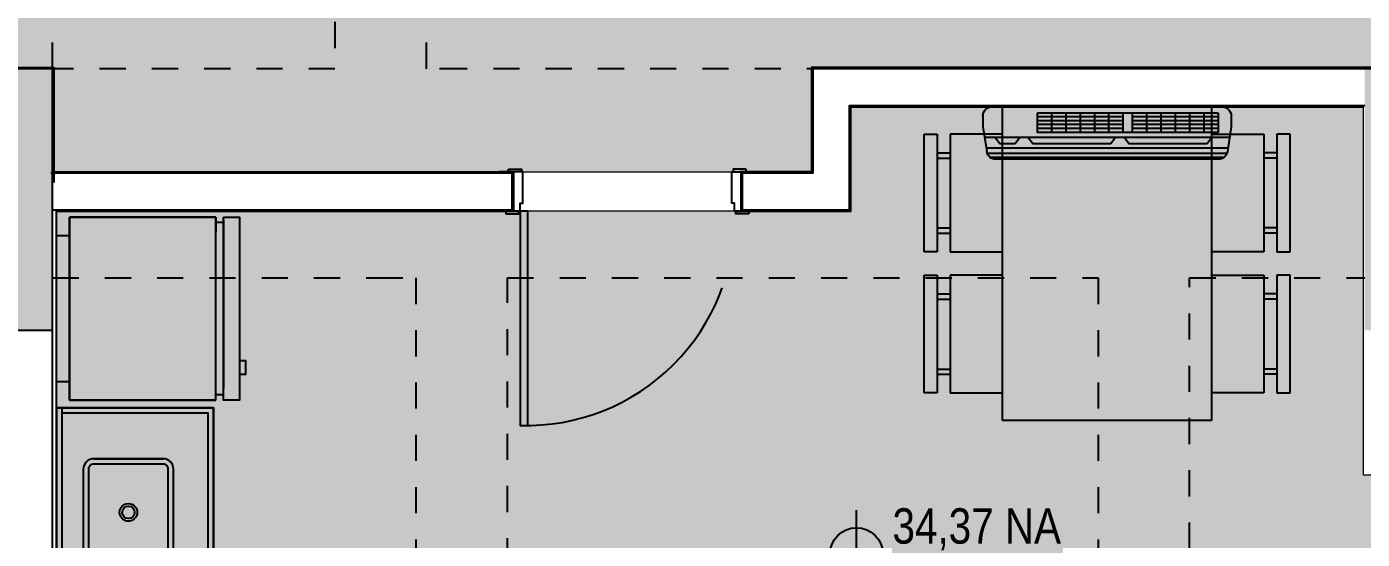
# Model space of a CAD drawing. Header units: metres. Extents: x -154 to 570, y -18 to 184.
# Drawn here: x -10.13 to -5.02, y 0.65 to 2.61 of the extents above; entities that cross this region are included whole.
import ezdxf
from ezdxf.xclip import XClip

# ---------------------------------------------------------------- set-up
doc = ezdxf.new("R2010")
doc.units = ezdxf.units.M
doc.header["$XCLIPFRAME"] = 0
doc.linetypes.add('PUC TORRE B$0$DASHEDX2', pattern=[1.5, 1, -0.5])
doc.linetypes.add('PUC$0$DASHEDX2', pattern=[1.5, 1, -0.5])
for name, color, linetype in [('ARQ-AUX', 7, 'Continuous'), ('ARQ-SIM - EMBASAM', 1, 'Continuous'), ('PUC TORRE B$0$1', 232, 'PUC TORRE B$0$DASHEDX2'), ('PUC TORRE B$0$4', 2, 'Continuous'), ('PUC$0$ARQ-ALV ACAB', 4, 'Continuous'), ('PUC$0$ARQ-ALV OSSO', 5, 'Continuous'), ('PUC$0$ARQ-CAX @ 1', 1, 'Continuous'), ('PUC$0$ARQ-ENCH', 1, 'Continuous'), ('PUC$0$ARQ-HID', 7, 'Continuous'), ('PUC$0$ARQ-MOB', 7, 'Continuous'), ('PUC$0$ARQ-PRJ', 7, 'PUC$0$DASHEDX2'), ('PUC$0$MAUROAMARELO', 162, 'Continuous')]:
    doc.layers.add(name, color=color, linetype=linetype)
doc.layers.add('PUC$0$ARQ-FORRO', color=9, linetype='Continuous', lineweight=5)
doc.styles.add('Adesa', font='ARIALN.TTF')

# ---------------------------------------------------------------- blocks, each defined once
blk = doc.blocks.new('PUC$0$00002ITA-AIT-PR-008-BSE-PLA-TIP-R00$0$Cuba 1')
blk.add_line((0.205, 0.305), (0.205, 0.04))
for points in [[(0.165, 0, 0.414214), (0.205, 0.04), (0.205, 0.305, 0.414214), (0.165, 0.345), (-0.165, 0.345, 0.414214), (-0.205, 0.305), (-0.205, 0.04, 0.414214), (-0.165, 0)], [(-0.165, 0.02), (0.165, 0.02, 0.414214), (0.185, 0.04), (0.185, 0.305, 0.414214), (0.165, 0.325), (-0.165, 0.325, 0.414214), (-0.185, 0.305), (-0.185, 0.04, 0.414214)]]:
    blk.add_lwpolyline(points, format="xyb", close=True)
for radius in [0.0337, 0.0237]:
    blk.add_circle((0, 0.1725), radius)
blk = doc.blocks.new('*U1685')
at = {"linetype": 'Continuous'}
blk.add_lwpolyline([(0, 0), (0, 0.6), (-1.2, 0.6), (-1.2, 0)], dxfattribs=at)
at = {"lineweight": -2}
for points in [[(-1.2, 0), (-1.2, 0.6), (0, 0.6), (0, 0)], [(-1.18, 0.02), (-1.18, 0.58), (-0.02, 0.58), (-0.02, 0.02)], [(0, 0.02), (-1.2, 0.02)], [(0, 0), (-1.2, 0)]]:
    blk.add_lwpolyline(points, dxfattribs=at)
at = {"lineweight": -2, "extrusion": (0, 0, -1), "zscale": -1, "rotation": 180}
blk.add_blockref('PUC$0$00002ITA-AIT-PR-008-BSE-PLA-TIP-R00$0$Cuba 1', (0.4, 0.4475), dxfattribs=at)
blk = doc.blocks.new('*U1642')
for points in [[(-0.045, 0.01), (0.005, 0.01), (0.005, 0), (-0.045, 0)], [(0.865, 0.01), (0.815, 0.01), (0.815, 0), (0.865, 0)], [(-0.055, -0.16), (-0.005, -0.16), (-0.005, -0.15), (-0.055, -0.15)], [(0, -0.15), (0, -0.97), (0.03, -0.97), (0.03, -0.15)], [(0.875, -0.16), (0.825, -0.16), (0.825, -0.15), (0.875, -0.15)]]:
    blk.add_lwpolyline(points, close=True)
for points in [[(-0.04, -0.15), (0, -0.15), (0, -0.12), (0.01, -0.12), (0.01, 0), (-0.025, 0), (-0.025, -0.15)], [(0.86, -0.15), (0.82, -0.15), (0.82, -0.12), (0.81, -0.12), (0.81, 0), (0.845, 0), (0.845, -0.15)]]:
    blk.add_lwpolyline(points)
at = {"layer": 'PUC$0$ARQ-PRJ'}
blk.add_arc((0.0237, -0.1737), 0.7967, 268.2986, 1.7014, dxfattribs=at)
blk = doc.blocks.new('PUC$0$pl apto tipo 4 puc')
at = {"layer": 'PUC$0$ARQ-ALV ACAB'}
for points in [[(10.0168, 0.7662), (10.0168, -1.9038), (8.2682, -1.9038), (8.2682, -2.0538), (8.3232, -2.0538)], [(4.6683, -2.4531), (7.1282, -2.4531), (7.1282, -2.0538), (7.3982, -2.0538), (7.3982, -1.9038), (6.9782, -1.9038), (6.9782, -2.3031), (5.0168, -2.3031)]]:
    blk.add_lwpolyline(points, dxfattribs=at)
at = {"layer": 'PUC$0$ARQ-ALV OSSO'}
for points in [[(9.2875, 2.8612), (10.0318, 2.8612), (10.0318, -1.9088), (8.2732, -1.9088), (8.2732, -2.0488), (10.0382, -2.0488)], [(4.6683, -2.4481), (7.1232, -2.4481), (7.1232, -2.0488), (7.3932, -2.0488), (7.3932, -1.9088), (6.9832, -1.9088), (6.9832, -2.3081), (5.0118, -2.3081)]]:
    blk.add_lwpolyline(points, dxfattribs=at)
at = {"layer": 'PUC$0$ARQ-CAX @ 1', "rotation": 180}
blk.add_blockref('*U1642', (8.2432, -2.0538), dxfattribs=at)
at = {"layer": 'PUC$0$ARQ-HID', "extrusion": (0, 0, -1), "zscale": -1.000000000000002, "rotation": 270}
blk.add_blockref('*U1685', (-10.0168, -1.1513), dxfattribs=at)
blk = doc.blocks.new('PUC$0$mesa 5l')
at = {"layer": 'PUC$0$ARQ-MOB'}
for p, q in [((988.4153, 457.2276), (987.9653, 457.2276)), ((987.9653, 457.2276), (987.9653, 457.1776)), ((988.4153, 457.1776), (988.4153, 457.2276)), ((988.9549, 457.2276, -0.0226), (988.5049, 457.2276, -0.0226)), ((988.5049, 457.2276, -0.0226), (988.5049, 457.1776, -0.0226)), ((988.9549, 457.1776, -0.0226), (988.9549, 457.2276, -0.0226)), ((987.9653, 457.1776), (988.4153, 457.1776)), ((988.0365, 457.1776), (988.0365, 457.1276)), ((988.0565, 457.1776), (988.0565, 457.1276)), ((988.0565, 457.1776), (988.0565, 457.1276)), ((988.3241, 457.1776), (988.3241, 457.1276)), ((988.3441, 457.1776), (988.3441, 457.1276)), ((988.5049, 457.1776, -0.0226), (988.9549, 457.1776, -0.0226)), ((988.5761, 457.1776, -0.0226), (988.5761, 457.1276, -0.0226)), ((988.5961, 457.1776, -0.0226), (988.5961, 457.1276, -0.0226)), ((988.5961, 457.1776, -0.0226), (988.5961, 457.1276, -0.0226)), ((988.8637, 457.1776, -0.0226), (988.8637, 457.1276, -0.0226)), ((988.8837, 457.1776, -0.0226), (988.8837, 457.1276, -0.0226)), ((987.9653, 456.9276), (987.9653, 457.1276)), ((987.9653, 457.1276), (988.4153, 457.1276)), ((988.4153, 457.1276), (988.4153, 456.9276)), ((988.5049, 456.9276, -0.0226), (988.5049, 457.1276, -0.0226)), ((988.5049, 457.1276, -0.0226), (988.9549, 457.1276, -0.0226)), ((988.9549, 457.1276, -0.0226), (988.9549, 456.9276, -0.0226)), ((989.0601, 456.9276), (987.8601, 456.9276)), ((987.8601, 456.9276), (987.8601, 456.1276)), ((989.0601, 456.1276), (989.0601, 456.9276)), ((987.8601, 456.1276), (989.0601, 456.1276)), ((987.9653, 456.1276), (987.9653, 455.9276)), ((988.4153, 455.9276), (988.4153, 456.1276)), ((988.5049, 456.1276, -0.0226), (988.5049, 455.9276, -0.0226)), ((988.9549, 455.9276, -0.0226), (988.9549, 456.1276, -0.0226)), ((987.9653, 455.9276), (988.4153, 455.9276)), ((988.0365, 455.8776), (988.0365, 455.9276)), ((988.0565, 455.8776), (988.0565, 455.9276)), ((988.0565, 455.8776), (988.0565, 455.9276)), ((988.3241, 455.8776), (988.3241, 455.9276)), ((988.3441, 455.8776), (988.3441, 455.9276)), ((988.5049, 455.9276, -0.0226), (988.9549, 455.9276, -0.0226)), ((988.5761, 455.8776, -0.0226), (988.5761, 455.9276, -0.0226)), ((988.5961, 455.8776, -0.0226), (988.5961, 455.9276, -0.0226)), ((988.5961, 455.8776, -0.0226), (988.5961, 455.9276, -0.0226)), ((988.8637, 455.8776, -0.0226), (988.8637, 455.9276, -0.0226)), ((988.8837, 455.8776, -0.0226), (988.8837, 455.9276, -0.0226)), ((987.9653, 455.8276), (987.9653, 455.8776)), ((987.9653, 455.8776), (988.4153, 455.8776)), ((988.4153, 455.8776), (988.4153, 455.8276)), ((988.5049, 455.8276, -0.0226), (988.5049, 455.8776, -0.0226)), ((988.5049, 455.8776, -0.0226), (988.9549, 455.8776, -0.0226)), ((988.9549, 455.8776, -0.0226), (988.9549, 455.8276, -0.0226)), ((988.4153, 455.8276), (987.9653, 455.8276)), ((988.9549, 455.8276, -0.0226), (988.5049, 455.8276, -0.0226))]:
    blk.add_line(p, q, dxfattribs=at)
blk = doc.blocks.new('PUC$0$GELADEIRA')
for p, q in [((-0.0098, 0.7392), (-0.6547, 0.7392)), ((-0.055, 0.7391), (-0.0098, 0.7392)), ((-0.0098, 0.7392), (-0.055, 0.7391)), ((-0.7, 0.7092), (-0.7, 0.15)), ((-0.7, 0.7092), (0, 0.7092)), ((-0.7, 0.15), (-0.7, 0.7092)), ((-0.7, 0.15), (-0.7, 0.7092)), ((0, 0.7092), (-0.055, 0.7092)), ((-0.055, 0.7092), (0, 0.7092)), ((0, 0.15), (0, 0.7092)), ((0, 0.7092), (0, 0.15)), ((0, 0.7092), (0, 0.15)), ((-0.7, 0.15), (0, 0.15)), ((0, 0.15), (-0.7, 0.15)), ((0, 0.15), (-0.7, 0.15))]:
    blk.add_line(p, q)
for points in [[(-0.6, 0.8), (-0.6, 0.824), (-0.55, 0.824), (-0.55, 0.8)], [(-0.68, 0.7392), (-0.68, 0.7092)], [(-0.02, 0.7392), (-0.02, 0.7092)], [(-0.63, 0.15), (-0.63, 0.1), (-0.07, 0.1), (-0.07, 0.15)]]:
    blk.add_lwpolyline(points)
blk.add_lwpolyline([(0, 0.7392), (0, 0.8), (-0.7, 0.8), (-0.7, 0.7392)], close=True)
blk = doc.blocks.new('PUC$0$layout puc 2')
at = {"layer": 'PUC$0$ARQ-MOB', "color": 7, "xscale": -1, "rotation": 90}
blk.add_blockref('PUC$0$mesa 5l', (450.8869, 993.0201, 0), dxfattribs=at)
at = {"layer": 'PUC$0$ARQ-MOB', "xscale": -1, "rotation": 270}
blk.add_blockref('PUC$0$GELADEIRA', (-9.76, 4.7373), dxfattribs=at)
blk = doc.blocks.new('PUC$0$forro area comum')
at = {"layer": 'PUC$0$ARQ-FORRO'}
h = blk.add_hatch(color=256, dxfattribs=at)
h.dxf.hatch_style = 1
h.paths.add_polyline_path([(11.6882, 2.455), (11.6882, 2.0562), (14.5982, 2.0547), (14.5982, 2.455), (22.4606, 2.455), (22.4606, 2.0562), (25.295, 2.056), (25.295, 2.4552), (26.4562, 2.4546), (26.4563, 3.9549), (5.17, 3.9599), (5.0963, 3.9584), (3.8246, 3.96), (3.825, 9.24), (2.3202, 9.2404), (2.3201, 3.955), (-1.06, 3.955), (-1.06, 4.3049), (-0.355, 4.305), (-0.355, 4.5591), (-0.2032, 4.5606), (-0.2032, 8.4256), (-4.865, 8.4256), (-4.865, 4.9649), (-4.6551, 4.9649), (-4.655, 4.1049), (-3.945, 4.1049), (-3.945, 3.9549), (-11.1863, 3.9549), (-11.1863, 2.455), (-10.025, 2.455), (-10.025, 2.0558), (-7.1264, 2.0558), (-7.1264, 2.455)])
at = {"layer": 'PUC$0$ARQ-FORRO', "elevation": 0}
blk.add_lwpolyline([(5.0963, 3.9584), (3.8246, 3.96), (3.825, 9.24), (2.3202, 9.2404), (2.3201, 3.955), (-1.06, 3.955), (-1.06, 4.3049), (-0.355, 4.305), (-0.355, 4.5591), (-0.2032, 4.5606), (-0.2032, 8.4256), (-4.865, 8.4256), (-4.865, 4.9649), (-4.6551, 4.9649), (-4.655, 4.1049), (-3.945, 4.1049), (-3.945, 3.9549), (-11.1863, 3.9549), (-11.1863, 2.455), (-10.025, 2.455), (-10.025, 2.0558), (-7.1264, 2.0558), (-7.1264, 2.455), (11.6882, 2.455)], dxfattribs=at)
blk = doc.blocks.new('PUC$0$pl forro 2')
at = {"layer": 'PUC$0$ARQ-FORRO'}
h = blk.add_hatch(color=256, dxfattribs=at)
h.dxf.hatch_style = 1
h.paths.add_polyline_path([(-5.005, -1.705), (-3.2113, -1.705), (-3.2113, -0.775), (-3.0613, -0.775), (-3.0613, -2.385), (-0.005, -2.3848), (-0.005, -0.9447), (1.9562, -0.945), (1.9562, -0.045), (-0.005, -0.045), (-0.005, 1.3643), (-1.9663, 1.3643), (-1.9663, 0.965), (-5.005, 0.965)])
blk.add_lwpolyline([(-5.005, -1.705), (-3.2113, -1.705), (-3.2113, -0.775), (-3.0613, -0.775), (-3.0613, -2.385), (-0.005, -2.3848), (-0.005, -0.9447), (1.9562, -0.945), (1.9562, -0.045), (-0.005, -0.045), (-0.005, 1.3643), (-1.9663, 1.3643), (-1.9663, 0.965), (-5.005, 0.965)], close=True, dxfattribs=at)
blk = doc.blocks.new('PUC$0$Q2')
at = {"layer": 'PUC$0$MAUROAMARELO'}
for p, q in [((244.1601, -387.1183), (243.2432, -387.1183)), ((244.1482, -387.1027), (243.2551, -387.1027)), ((244.127, -387.0957), (243.2763, -387.0957)), ((243.2266, -387.22), (243.2413, -387.125)), ((244.1641, -387.1387), (243.239, -387.1387)), ((243.274, -387.1785), (243.2923, -387.1547)), ((243.3497, -387.1547), (243.2923, -387.1547)), ((243.368, -387.1785), (243.3497, -387.1547)), ((243.4003, -387.1785), (243.4186, -387.1547)), ((243.7159, -387.1547), (243.4186, -387.1547)), ((243.7342, -387.1785), (243.7159, -387.1547)), ((243.7684, -387.1785), (243.7867, -387.1547)), ((244.0841, -387.1547), (243.7867, -387.1547)), ((244.1024, -387.1785), (244.0841, -387.1547)), ((244.1766, -387.22), (244.162, -387.125)), ((243.2266, -387.2614), (243.2266, -387.22)), ((244.1703, -387.1785), (243.2323, -387.1785)), ((243.798, -387.1987), (243.4341, -387.1987)), ((243.4341, -387.2718), (243.4341, -387.1987)), ((243.5968, -387.2135), (243.4341, -387.2135)), ((243.4888, -387.2718), (243.4888, -387.1987)), ((243.5435, -387.2718), (243.5435, -387.1987)), ((243.6599, -387.2135), (243.5968, -387.2135)), ((243.5983, -387.2718), (243.5983, -387.1987)), ((243.653, -387.2718), (243.653, -387.1987)), ((243.723, -387.2135), (243.6599, -387.2135)), ((243.7077, -387.2718), (243.7077, -387.1987)), ((243.7624, -387.2135), (243.723, -387.2135)), ((243.7624, -387.2718), (243.7624, -387.1987)), ((243.798, -387.2718), (243.798, -387.1987)), ((244.1264, -387.1987), (243.798, -387.1987)), ((243.906, -387.2135), (243.798, -387.2135)), ((243.8527, -387.2718), (243.8527, -387.1987)), ((243.9691, -387.2135), (243.906, -387.2135)), ((243.9074, -387.2718), (243.9074, -387.1987)), ((243.9622, -387.2718), (243.9622, -387.1987)), ((244.0322, -387.2135), (243.9691, -387.2135)), ((244.0169, -387.2718), (244.0169, -387.1987)), ((244.1264, -387.2135), (244.0322, -387.2135)), ((244.0716, -387.2718), (244.0716, -387.1987)), ((244.1264, -387.2718), (244.1264, -387.1987)), ((244.1766, -387.2614), (244.1766, -387.22)), ((243.5968, -387.2283), (243.4341, -387.2283)), ((243.5968, -387.2431), (243.4341, -387.2431)), ((243.5968, -387.2578), (243.4341, -387.2578)), ((243.798, -387.2718), (243.4341, -387.2718)), ((243.6599, -387.2283), (243.5968, -387.2283)), ((243.6599, -387.2431), (243.5968, -387.2431)), ((243.6599, -387.2578), (243.5968, -387.2578)), ((243.723, -387.2283), (243.6599, -387.2283)), ((243.723, -387.2431), (243.6599, -387.2431)), ((243.723, -387.2578), (243.6599, -387.2578)), ((243.7624, -387.2283), (243.723, -387.2283)), ((243.7624, -387.2431), (243.723, -387.2431)), ((243.7624, -387.2578), (243.723, -387.2578)), ((243.906, -387.2283), (243.798, -387.2283)), ((243.906, -387.2431), (243.798, -387.2431)), ((243.906, -387.2578), (243.798, -387.2578)), ((244.1264, -387.2718), (243.798, -387.2718)), ((243.9691, -387.2283), (243.906, -387.2283)), ((243.9691, -387.2431), (243.906, -387.2431)), ((243.9691, -387.2578), (243.906, -387.2578)), ((244.0322, -387.2283), (243.9691, -387.2283)), ((244.0322, -387.2431), (243.9691, -387.2431)), ((244.0322, -387.2578), (243.9691, -387.2578)), ((244.1264, -387.2283), (244.0322, -387.2283)), ((244.1264, -387.2431), (244.0322, -387.2431)), ((244.1264, -387.2578), (244.0322, -387.2578)), ((244.1411, -387.2969), (243.2621, -387.2969))]:
    blk.add_line(p, q, dxfattribs=at)
for centre, start, end in [((243.2763, -387.1312), 90, 170), ((244.127, -387.1312), 10, 90), ((243.2621, -387.2614), 180, 270), ((244.1411, -387.2614), 270, 0)]:
    blk.add_arc(centre, 0.0355, start, end, dxfattribs=at)
blk = doc.blocks.new('PUC$0$A$Ccd5721d3')
at = {"layer": 'PUC$0$MAUROAMARELO', "xscale": -1, "rotation": 180}
blk.add_blockref('PUC$0$Q2', (-239.6923, -382.1219), dxfattribs=at)
blk = doc.blocks.new('PUC')
at = {"layer": 'PUC$0$ARQ-ALV ACAB', "elevation": 0}
for points in [[(-10.435, 2.455), (-10.0382, 2.455), (-10.025, 2.455), (-10.025, 2.015)], [(-8.3214, 2.055), (-10.025, 2.055)]]:
    blk.add_lwpolyline(points, dxfattribs=at)
at = {"layer": 'PUC$0$ARQ-ALV OSSO', "color": 6, "rotation": 180}
blk.add_blockref('PUC$0$pl apto tipo 4 puc', (0.0018, 0.0019), dxfattribs=at)
at = {"layer": 'PUC$0$ARQ-ENCH'}
blk.add_blockref('PUC$0$A$Ccd5721d3', (-10.005, -2.87), dxfattribs=at)
at = {"layer": 'PUC$0$ARQ-FORRO'}
for name, p in [('PUC$0$forro area comum', (0, 0)), ('PUC$0$pl forro 2', (-5.01, 0.9408))]:
    blk.add_blockref(name, p, dxfattribs=at)
at = {"layer": 'PUC$0$ARQ-MOB', "color": 6}
blk.add_blockref('PUC$0$layout puc 2', (-0.355, -2.855, 0), dxfattribs=at)
blk = doc.blocks.new('PUC TORRE B$0$est-lo-07-6sb-r00')
at = {"layer": 'PUC TORRE B$0$4'}
h = blk.add_hatch(color=8, dxfattribs=at)
h.dxf.hatch_style = 1
h.paths.add_polyline_path([(213.004314, 592.98646), (232.004314, 592.98646), (232.004314, 743.98646), (213.004314, 743.98646)], flags=17)
h.paths.add_polyline_path([(517.003016, 942.98646), (353.003016, 942.98646), (353.003016, 923.986062), (498.003016, 923.986062), (498.003016, 465.008359), (498.003039, 465.008359), (498.003039, 450.008359), (498.003039, 395.98646), (517.003016, 395.98646)])
h.paths.add_polyline_path([(3672.003309, 253.001099), (3672.003309, 388.001099), (3637.003309, 388.001099), (3637.003309, 253.001099)])
h.paths.add_polyline_path([(3637.003309, 942.98646), (3637.003194, 872.98646), (3653.003309, 872.98646), (3653.003309, 599.001099), (3637.003309, 599.001099), (3637.003309, 539.001099), (3672.003309, 539.001099), (3672.003309, 942.98646)])
h.paths.add_polyline_path([(3672.003424, 102.001099), (3637.003309, 102.001099), (3637.003309, 42.001099), (3653.003307, 42.001099), (3653.003307, -229.998901), (3637.003309, -229.998901), (3637.003309, -299.998901), (3672.003424, -299.998901)])
h.paths.add_polyline_path([(3075.003309, -299.999844), (3110.003309, -299.999844), (3110.003309, -199.999844), (3075.003309, -199.999844)])
h.paths.add_polyline_path([(3075.003309, 270.500177), (3110.003309, 270.500177), (3110.003309, 370.500177), (3075.003309, 370.500177)])
h.paths.add_polyline_path([(520.003309, 942.98646), (520.003309, 395.98646), (555.003309, 395.98646), (555.003309, 451.98646), (539.003309, 451.98646), (539.003309, 872.98646), (555.003309, 872.98646), (555.003309, 942.98646)])
h.paths.add_polyline_path([(-2102.995138, 253.000177), (-2102.995138, 388.000177), (-2137.995138, 388.000177), (-2137.995138, 253.000177)])
h.paths.add_polyline_path([(-2137.995138, 101.999935), (-2137.995138, -299.999844), (-2102.995138, -299.999844), (-2102.995138, -229.999844), (-2118.995138, -229.999844), (-2118.995138, 41.999935), (-2102.995138, 41.999935), (-2102.995138, 101.999935)])
h.paths.add_polyline_path([(-2137.995141, 942.98646), (-2137.995141, 538.988972), (-2102.995141, 538.988972), (-2102.995141, 598.988972), (-2118.995141, 598.988972), (-2118.995141, 872.98646), (-2102.995141, 872.98646), (-2102.995141, 942.98646)])
h.paths.add_polyline_path([(520.003309, 245.003526), (520.003309, -299.999844), (555.003309, -299.999844), (555.003309, -229.999844), (539.003309, -229.999844), (539.003309, 185.003526), (555.003309, 185.003526), (555.003309, 245.003526)])
h.paths.add_polyline_path([(-34.995574, 942.98646), (-34.995574, 872.98646), (-18.995574, 872.98646), (-18.995574, 455.98646), (-34.995574, 455.98646), (-34.995574, 395.98646), (232.004426, 395.98646), (232.004426, 481.98646), (213.004426, 481.98646), (213.004426, 414.98646), (0.004426, 414.98646), (0.004426, 923.98646), (213.004426, 923.98646), (213.004426, 854.98646), (232.004426, 854.98646), (232.004426, 923.98646), (252.004426, 923.98646), (252.004426, 942.98646)])
h.paths.add_polyline_path([(3075.003309, 842.98646), (3110.003309, 842.98646), (3110.003309, 942.98646), (3075.003309, 942.98646)])
h.paths.add_polyline_path([(2530.003309, -299.999844), (2570.003309, -299.999844), (2570.003309, -199.999844), (2530.003309, -199.999844)])
h.paths.add_polyline_path([(2530.003309, 145.003526), (2570.003309, 145.003526), (2570.003309, 245.003526), (2530.003309, 245.003526)])
h.paths.add_polyline_path([(2530.003309, 395.98646), (2570.003309, 395.98646), (2570.003309, 495.98646), (2530.003309, 495.98646)])
h.paths.add_polyline_path([(2530.003309, 842.98646), (2570.003309, 842.98646), (2570.003309, 942.98646), (2530.003309, 942.98646)])
h.paths.add_polyline_path([(1995.003309, -299.999844), (2030.003309, -299.999844), (2030.003309, -199.999844), (1995.003309, -199.999844)])
h.paths.add_polyline_path([(1995.003309, 145.003526), (2030.003309, 145.003526), (2030.003309, 245.003526), (1995.003309, 245.003526)])
h.paths.add_polyline_path([(1995.003309, 395.98646), (2030.003309, 395.98646), (2030.003309, 495.98646), (1995.003309, 495.98646)])
h.paths.add_polyline_path([(1995.003309, 842.98646), (2030.003309, 842.98646), (2030.003309, 942.98646), (1995.003309, 942.98646)])
h.paths.add_polyline_path([(1460.003309, -299.999844), (1495.003309, -299.999844), (1495.003309, -199.999844), (1460.003309, -199.999844)])
h.paths.add_polyline_path([(1460.003309, 145.003526), (1495.003309, 145.003526), (1495.003309, 245.003526), (1460.003309, 245.003526)])
h.paths.add_polyline_path([(1460.176641, 395.98646), (1495.176641, 395.98646), (1495.176641, 495.98646), (1460.176641, 495.98646)])
h.paths.add_polyline_path([(1460.003309, 842.98646), (1495.003309, 842.98646), (1495.003309, 942.98646), (1460.003309, 942.98646)])
h.paths.add_polyline_path([(925.003309, -299.999844), (960.003309, -299.999844), (960.003309, -199.999844), (925.003309, -199.999844)])
h.paths.add_polyline_path([(925.003309, 145.003526), (960.003309, 145.003526), (960.003309, 245.003526), (925.003309, 245.003526)])
h.paths.add_polyline_path([(925.003309, 395.98646), (960.003309, 395.98646), (960.003309, 495.98646), (925.003309, 495.98646)])
h.paths.add_polyline_path([(925.003309, 842.98646), (960.003309, 842.98646), (960.003309, 942.98646), (925.003309, 942.98646)])
h.paths.add_polyline_path([(-1582.999721, -299.999844), (-1547.999721, -299.999844), (-1547.999721, -199.999844), (-1582.999721, -199.999844)])
h.paths.add_polyline_path([(-500.999721, -299.999844), (-465.999721, -299.999844), (-465.999721, -199.999844), (-500.999721, -199.999844)])
h.paths.add_polyline_path([(-1042.999721, -299.999844), (-1002.999721, -299.999844), (-1002.999721, -199.999844), (-1042.999721, -199.999844)])
h.paths.add_polyline_path([(-500.999721, 145.003526), (-465.999721, 145.003526), (-465.999721, 245.003526), (-500.999721, 245.003526)])
h.paths.add_polyline_path([(-1042.999721, 145.003526), (-1002.999721, 145.003526), (-1002.999721, 245.003526), (-1042.999721, 245.003526)])
h.paths.add_polyline_path([(-500.999721, 395.98646), (-465.999721, 395.98646), (-465.999721, 495.98646), (-500.999721, 495.98646)])
h.paths.add_polyline_path([(-1042.999721, 395.98646), (-1002.999721, 395.98646), (-1002.999721, 495.98646), (-1042.999721, 495.98646)])
h.paths.add_polyline_path([(-1582.999721, 270.500177), (-1547.999721, 270.500177), (-1547.999721, 370.500177), (-1582.999721, 370.500177)])
h.paths.add_polyline_path([(-500.999721, 842.98646), (-465.999721, 842.98646), (-465.999721, 942.98646), (-500.999721, 942.98646)])
h.paths.add_polyline_path([(-1042.999721, 842.98646), (-1002.999721, 842.98646), (-1002.999721, 942.98646), (-1042.999721, 942.98646)])
h.paths.add_polyline_path([(-1582.999721, 842.98646), (-1547.999721, 842.98646), (-1547.999721, 942.98646), (-1582.999721, 942.98646)])
h.paths.add_polyline_path([(-35, 245.003526), (-35, 185.003526), (-19, 185.003526), (-19, -230), (-35, -230), (-35, -300), (517, -300), (517, 245), (498, 245), (498, -281), (0, -281), (0, -19), (255, -19), (255, 245.003526), (178.5, 245.003526), (178.5, 226.003526), (236, 226.003526), (236, 0), (0, 0), (0, 226.003526), (57.5, 226.003526), (57.5, 245.003526)])
at = {"layer": 'PUC TORRE B$0$1'}
for p, q in [((-859.999721, 245.003526), (-859.999721, 320.500177)), ((-894.999721, 302.923392), (-894.999721, 245.003526)), ((-894.999721, 245.003526), (-1002.999721, 245.003526)), ((-844.988026, 245.003526), (-859.999721, 245.003526))]:
    blk.add_line(p, q, dxfattribs=at)
for points in [[(-1002.999721, 245.003526), (-1002.999721, 302.923392)], [(-584.376971, 245.003526), (-845.375723, 245.003526)], [(-500.999721, 245.003526), (-584.376971, 245.003526)], [(-1002.999721, 165.003526), (-879.000566, 165.003526)], [(-879.000566, 165.003526), (-863.988871, 165.003526)], [(-863.988871, 165.003526), (-863.988871, -67.075615)], [(-828.988871, 165.003526), (-602.98997, 165.003526)], [(-828.988871, -84.575615), (-828.988871, 165.003526)], [(-602.98997, 165.003526), (-602.98997, -141.078564)], [(-567.98997, 165.003526), (-500.999721, 165.003526)], [(-567.98997, -158.57595), (-567.98997, 165.003526)], [(-1002.999721, -67.075615), (-1002.999721, 149)]]:
    blk.add_lwpolyline(points, dxfattribs=at)
at = {"layer": 'PUC TORRE B$0$4', "linetype": 'Continuous'}
blk.add_lwpolyline([(-1042.999721, 145.003526), (-1002.999721, 145.003526), (-1002.999721, 245.003526), (-1042.999721, 245.003526), (-1042.999721, 145.003526)], dxfattribs=at)
blk = doc.blocks.new('PUC TORRE B')
at = {"linetype": 'Continuous', "xscale": 0.01, "yscale": 0.01, "zscale": 0.01}
blk.add_blockref('PUC TORRE B$0$est-lo-07-6sb-r00', (0, 0), dxfattribs=at)
blk.add_blockref('PUC', (0, 0))
blk = doc.blocks.new('NipAcOs')
at = {"layer": 'ARQ-SIM - EMBASAM'}
h = blk.add_hatch(color=256, dxfattribs=at)
h.dxf.hatch_style = 1
h.paths.add_polyline_path([(0, 0.15, 0.414214), (-0.15, 0), (0, 0)])
h.paths.add_polyline_path([(0.15, 0), (0, 0), (0, -0.15, 0.414214)])
for p, q in [((0, -0.25), (0, 0.25)), ((-0.25, 0), (0.15, 0)), ((0.15, 0), (1.5834, 0))]:
    blk.add_line(p, q, dxfattribs=at)
blk.add_circle((0, 0), 0.15, dxfattribs=at)
at = {"style": 'Adesa'}
for p in [(0.204, 0.06), (0.204, -0.24)]:
    blk.add_attdef('000,00', p, '', height=0.2, dxfattribs=at)

msp = doc.modelspace()

# ---------------------------------------------------------------- block references
at = {"layer": 'ARQ-AUX'}
ref = msp.add_blockref('PUC TORRE B', (0, 0), dxfattribs=at)
XClip(ref).set_block_clipping_path([(-22.1257387469, -3.8879528525), (38.8233554118, 13.297728756)])
at = {"layer": 'ARQ-SIM - EMBASAM'}
ref = msp.add_blockref('NipAcOs', (-6.9544, 0.5932), dxfattribs=dict(at, xscale=0.675, yscale=0.675, zscale=0.675))
ref.add_attrib('000,00', '34,34 NO', (-6.8167, 0.4312), dxfattribs={"layer": '0', "color": 2, "height": 0.135, "style": 'Adesa'})
ref.add_attrib('000,00', '34,37 NA', (-6.8167, 0.6337), dxfattribs={"layer": '0', "color": 2, "height": 0.135, "style": 'Adesa'})

doc.saveas('drawing.dxf')
